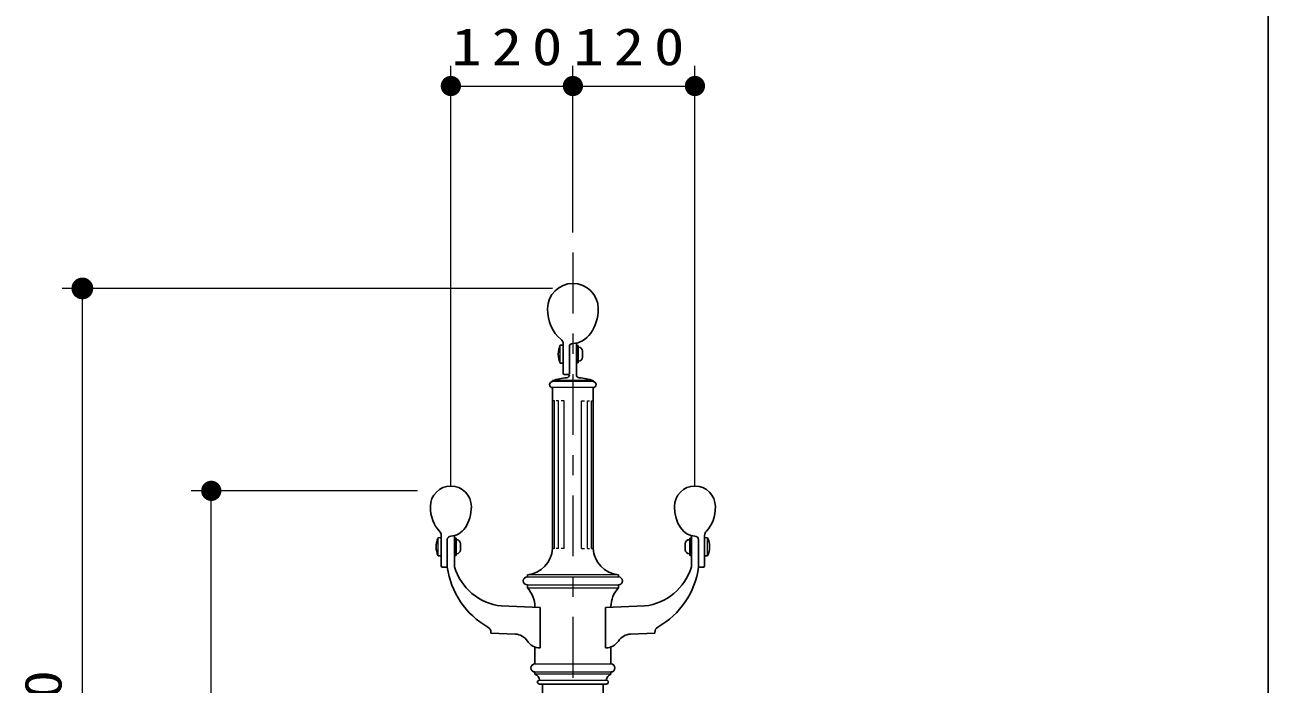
# Model space of a CAD drawing. Units: millimetres on the paper, scale 1:20. Extents: x -365 to 0, y 0 to 257.
# Drawn here: x -61.4 to 0, y 114 to 146.6 of the extents above; entities that cross this region are included whole.
import ezdxf

# ---------------------------------------------------------------- set-up
doc = ezdxf.new("R2010")
doc.units = ezdxf.units.MM
doc.linetypes.add('USER2', pattern=[6, 3, -1, 1, -1])
doc.layers.add('1_20', color=3, linetype='Continuous', lineweight=25)
doc.layers.add('NAKAMURA図枠', color=7, linetype='Continuous', lineweight=13)
doc.styles.add('ＭＳ ゴシック', font='')
doc.styles.get('ＭＳ ゴシック').set_extended_font_data('MS Gothic')

# ---------------------------------------------------------------- blocks, each defined once
blk = doc.blocks.new('filled_dot')
at = {"color": 0, "linetype": 'Continuous', "lineweight": -2, "const_width": 1.25}
blk.add_lwpolyline([(-0.625, 0, 1), (0.625, 0, 1)], format="xyb", close=True, dxfattribs=at)

msp = doc.modelspace()

# ---------------------------------------------------------------- linework, layer by layer
at = {"layer": '1_20', "color": 7, "lineweight": 13}
for p, q in [((-40.377, 123.792), (-40.377, 144.567)), ((-34.348, 136.335), (-34.348, 144.567)), ((-34.348, 136.335), (-34.348, 144.567)), ((-28.319, 123.792), (-28.319, 144.567)), ((-40.377, 143.567), (-34.348, 143.567)), ((-34.348, 143.567), (-28.319, 143.567)), ((-35.348, 133.567), (-59.583, 133.567)), ((-58.583, 91.067), (-58.583, 133.567)), ((-35.073, 130.317), (-35.064, 130.317)), ((-35.064, 130.192), (-35.064, 130.442)), ((-34.973, 129.871), (-34.973, 130.763)), ((-33.348, 129.017), (-35.348, 129.017)), ((-33.348, 128.967), (-35.348, 128.967)), ((-33.348, 128.667), (-35.348, 128.667)), ((-33.348, 128.667), (-35.348, 128.667)), ((-35.259, 128.017), (-35.314, 128.017)), ((-35.259, 120.717), (-35.259, 128.017)), ((-35.064, 128.017), (-35.17, 128.017)), ((-35.064, 120.717), (-35.064, 128.017)), ((-34.775, 128.017), (-34.924, 128.017)), ((-34.775, 120.717), (-34.775, 128.017)), ((-33.921, 120.717), (-33.921, 128.017)), ((-33.921, 128.017), (-33.772, 128.017)), ((-33.632, 125.32), (-33.632, 128.017)), ((-33.632, 128.017), (-33.526, 128.017)), ((-33.437, 128.017), (-33.382, 128.017)), ((-33.437, 120.717), (-33.437, 128.017)), ((-33.632, 120.717), (-33.632, 125.32)), ((-42.029, 123.567), (-53.215, 123.567)), ((-52.215, 91.067), (-52.215, 123.567)), ((-41.002, 120.358), (-41.002, 121.25)), ((-27.694, 120.358), (-27.694, 121.25)), ((-41.102, 120.804), (-41.093, 120.804)), ((-41.093, 120.679), (-41.093, 120.929)), ((-35.259, 120.717), (-35.314, 120.717)), ((-35.064, 120.717), (-35.17, 120.717)), ((-34.775, 120.717), (-34.924, 120.717)), ((-33.921, 120.717), (-33.772, 120.717)), ((-33.632, 120.717), (-33.526, 120.717)), ((-33.437, 120.717), (-33.382, 120.717)), ((-27.604, 120.679), (-27.604, 120.929)), ((-27.594, 120.804), (-27.604, 120.804)), ((-32.098, 119.417), (-36.598, 119.417)), ((-36.598, 119.317), (-32.098, 119.317)), ((-36.598, 118.917), (-32.098, 118.917)), ((-36.598, 118.767), (-32.098, 118.767)), ((-36.223, 115.017), (-32.473, 115.017)), ((-36.223, 114.617), (-32.473, 114.617)), ((-32.473, 114.517), (-36.223, 114.517)), ((-35.998, 114.217), (-32.698, 114.217))]:
    msp.add_line(p, q, dxfattribs=at)
at = {"layer": '1_20', "color": 7, "linetype": 'USER2', "lineweight": 13}
msp.add_line((-34.348, 135.335), (-34.348, 61.255), dxfattribs=at)
at = {"layer": '1_20'}
for p, q in [((-34.173, 129.302), (-34.173, 130.871)), ((-34.823, 130.767), (-34.973, 130.763)), ((-34.823, 130.82), (-34.823, 129.367)), ((-34.823, 129.867), (-34.823, 130.767)), ((-34.823, 129.967), (-34.823, 130.667)), ((-34.523, 130.679), (-34.523, 129.367)), ((-34.173, 130.742), (-34.093, 130.742)), ((-34.173, 129.892), (-34.173, 130.742)), ((-34.093, 130.742), (-34.093, 129.892)), ((-34.073, 130.667), (-34.093, 130.667)), ((-34.093, 129.967), (-34.093, 130.667)), ((-33.873, 130.167), (-33.873, 130.467)), ((-34.823, 129.867), (-34.973, 129.871)), ((-34.093, 129.892), (-34.173, 129.892)), ((-34.073, 129.967), (-34.093, 129.967)), ((-35.348, 129.017), (-35.348, 128.967)), ((-34.573, 129.317), (-34.773, 129.317)), ((-33.348, 129.017), (-33.348, 128.967)), ((-35.348, 120.717), (-35.348, 128.667)), ((-33.348, 120.717), (-33.348, 128.667)), ((-40.852, 121.254), (-41.002, 121.25)), ((-40.852, 119.854), (-40.852, 121.364)), ((-40.852, 120.354), (-40.852, 121.254)), ((-40.552, 119.804), (-40.552, 121.154)), ((-40.202, 121.351), (-40.202, 119.804)), ((-40.202, 121.229), (-40.122, 121.229)), ((-40.202, 120.379), (-40.202, 121.229)), ((-40.122, 121.229), (-40.122, 120.379)), ((-40.102, 121.154), (-40.122, 121.154)), ((-40.122, 120.454), (-40.122, 121.154)), ((-28.594, 121.154), (-28.574, 121.154)), ((-28.574, 121.229), (-28.574, 120.379)), ((-28.494, 121.229), (-28.574, 121.229)), ((-28.574, 120.454), (-28.574, 121.154)), ((-28.494, 121.351), (-28.494, 119.804)), ((-28.494, 120.379), (-28.494, 121.229)), ((-28.144, 119.804), (-28.144, 121.154)), ((-27.844, 119.854), (-27.844, 121.364)), ((-27.844, 121.254), (-27.694, 121.25)), ((-27.844, 120.354), (-27.844, 121.254)), ((-40.852, 120.201), (-40.852, 120.901)), ((-40.102, 120.454), (-40.122, 120.454)), ((-39.902, 120.654), (-39.902, 120.954)), ((-28.794, 120.654), (-28.794, 120.954)), ((-28.594, 120.454), (-28.574, 120.454)), ((-27.844, 120.201), (-27.844, 120.901)), ((-40.852, 120.354), (-41.002, 120.358)), ((-40.602, 119.804), (-40.802, 119.804)), ((-40.122, 120.379), (-40.202, 120.379)), ((-28.574, 120.379), (-28.494, 120.379)), ((-28.095, 119.804), (-27.894, 119.804)), ((-27.844, 120.354), (-27.694, 120.358)), ((-36.598, 119.317), (-36.598, 119.417)), ((-32.098, 119.317), (-32.098, 119.417)), ((-36.598, 118.767), (-36.598, 118.917)), ((-32.098, 118.767), (-32.098, 118.917)), ((-37.894, 117.878), (-35.966, 117.804)), ((-36.223, 117.844), (-36.223, 117.814)), ((-35.966, 115.804), (-35.966, 117.804)), ((-30.803, 117.878), (-32.731, 117.804)), ((-32.731, 115.804), (-32.731, 117.804)), ((-32.473, 117.844), (-32.473, 117.814)), ((-38.395, 116.533), (-38.395, 116.576)), ((-38.395, 116.533), (-37.199, 116.488)), ((-30.301, 116.533), (-31.498, 116.488)), ((-30.301, 116.533), (-30.301, 116.576)), ((-36.223, 115.849), (-36.223, 115.017)), ((-35.969, 115.804), (-35.966, 115.804)), ((-32.728, 115.804), (-32.731, 115.804)), ((-32.473, 115.849), (-32.473, 115.017)), ((-36.223, 114.517), (-36.223, 114.617)), ((-32.473, 114.517), (-32.473, 114.617)), ((-35.998, 114.017), (-32.698, 114.017)), ((-35.848, 114.017), (-35.848, 71.067)), ((-32.848, 71.067), (-32.848, 114.017))]:
    msp.add_line(p, q, dxfattribs=at)
for centre, radius, start, end in [((-34.348, 132.567), 1.25, 0, 180), ((-35.123, 130.82), 0.3, 0, 53.37802), ((-34.348, 130.679), 0.175, 93, 180), ((-34.028, 130.317), 1.045, 154.72879, 205.27121), ((-34.073, 130.467), 0.2, 0, 90), ((-34.073, 130.167), 0.2, 270, 0), ((-34.348, 125.758), 3.408, 95.24041, 107.06153), ((-34.773, 129.367), 0.05, 180, 270), ((-34.673, 129.302), 0.15, 275.24041, 0), ((-34.573, 129.367), 0.05, 270, 0), ((-34.023, 129.302), 0.15, 180, 264.75959), ((-34.348, 125.758), 3.408, 72.93847, 84.75959), ((-35.348, 128.817), 0.15, 90, 270), ((-33.348, 128.817), 0.15, 270, 90), ((-40.377, 122.792), 1.012, 0, 180), ((-28.319, 122.792), 1.012, 0, 180), ((-40.057, 120.804), 1.045, 154.72879, 205.27121), ((-41.152, 121.364), 0.3, 0, 45.77441), ((-40.377, 121.154), 0.175, 90, 180), ((-40.102, 120.954), 0.2, 0, 90), ((-28.594, 120.954), 0.2, 90, 180), ((-28.319, 121.154), 0.175, 0, 90), ((-27.544, 121.364), 0.3, 134.22558, 180), ((-28.639, 120.804), 1.045, 334.72879, 25.27121), ((-40.102, 120.654), 0.2, 270, 0), ((-36.745, 120.809), 1.4, 276.02537, 356.22123), ((-31.951, 120.809), 1.4, 183.77876, 263.97463), ((-28.594, 120.654), 0.2, 180, 270), ((-40.802, 119.854), 0.05, 180, 270), ((-40.602, 119.854), 0.05, 270, 0.75269), ((-36.586, 120.323), 4, 187.45879, 240.66396), ((-37.573, 120.609), 2.75, 197.01523, 263.29478), ((-31.124, 120.609), 2.75, 276.70522, 342.98477), ((-32.111, 120.323), 4, 299.33604, 352.54121), ((-28.095, 119.854), 0.05, 179.24731, 270), ((-27.894, 119.854), 0.05, 270, 0), ((-36.598, 119.117), 0.2, 90, 270), ((-32.098, 119.117), 0.2, 270, 90), ((-37.623, 117.813), 1.4, 1.29396, 42.95511), ((-31.074, 117.813), 1.4, 137.04489, 178.70604), ((-38.695, 116.576), 0.3, 0, 60.1063), ((-30.001, 116.576), 0.3, 119.8937, 180), ((-37.228, 115.738), 0.75, 32.95359, 87.81581), ((-35.969, 116.554), 0.75, 212.95359, 270), ((-32.728, 116.554), 0.75, 270, 327.04641), ((-31.469, 115.738), 0.75, 92.18419, 147.04641), ((-36.223, 114.817), 0.2, 90, 270), ((-32.473, 114.817), 0.2, 270, 90), ((-36.347, 114.189), 0.35, 4.47753, 69.26226), ((-32.349, 114.189), 0.35, 110.73774, 175.52247), ((-35.998, 114.117), 0.1, 90, 270), ((-32.698, 114.117), 0.1, 270, 90)]:
    msp.add_arc(centre, radius, start, end, dxfattribs=at)
for centre, major_axis, ratio, start_param, end_param in [((-34.348, 132.567), (0, -1.713), 0.729857, 4.712389, 5.786138), ((-34.348, 132.567), (0, -1.713), 0.729857, 6.283185, 7.853982), ((-40.377, 122.792), (0, -1.463), 0.69223, 4.712389, 5.690284), ((-40.377, 122.792), (0, -1.463), 0.69223, 6.283185, 7.853982), ((-28.319, 122.792), (0, -1.463), 0.69223, 4.712389, 6.283185), ((-28.319, 122.792), (0, -1.463), 0.69223, 0.592902, 1.570796)]:
    msp.add_ellipse(centre, major_axis=major_axis, ratio=ratio, start_param=start_param, end_param=end_param, dxfattribs=at)
at = {"layer": 'NAKAMURA図枠', "color": 20, "lineweight": 25}
msp.add_line((0, 0), (0, 257), dxfattribs=at)

# ---------------------------------------------------------------- block references
at = {"layer": '1_20', "color": 7, "lineweight": 13, "xscale": 0.4, "yscale": 0.4}
for p in [(-40.377, 143.567), (-34.348, 143.567)]:
    msp.add_blockref('filled_dot', p, dxfattribs=at)
at = {"layer": '1_20', "color": 7, "lineweight": 13}
for p, xscale, yscale, rotation in [((-34.348, 143.567), 0.4, 0.4, 180), ((-28.319, 143.567), 0.4, 0.4, 180), ((-58.583, 133.567), 0.431, 0.431, 270), ((-52.215, 123.567), 0.4, 0.4, 270)]:
    msp.add_blockref('filled_dot', p, dxfattribs=dict(at, xscale=xscale, yscale=yscale, rotation=rotation))

# ---------------------------------------------------------------- texts
at = {"layer": '1_20', "color": 7, "char_height": 1.833, "attachment_point": 8, "style": 'ＭＳ ゴシック'}
for insert in [(-37.363, 144.567), (-31.334, 144.567)]:
    msp.add_mtext('\\T1.33;\\W1.2;120', dxfattribs=dict(at, insert=insert))
at = {"layer": '1_20', "color": 7, "insert": (-59.583, 112.317), "char_height": 1.833, "attachment_point": 8, "rotation": 90, "style": 'ＭＳ ゴシック'}
msp.add_mtext('\\T1.33;\\W1.15;850', dxfattribs=at)

doc.saveas('drawing.dxf')
